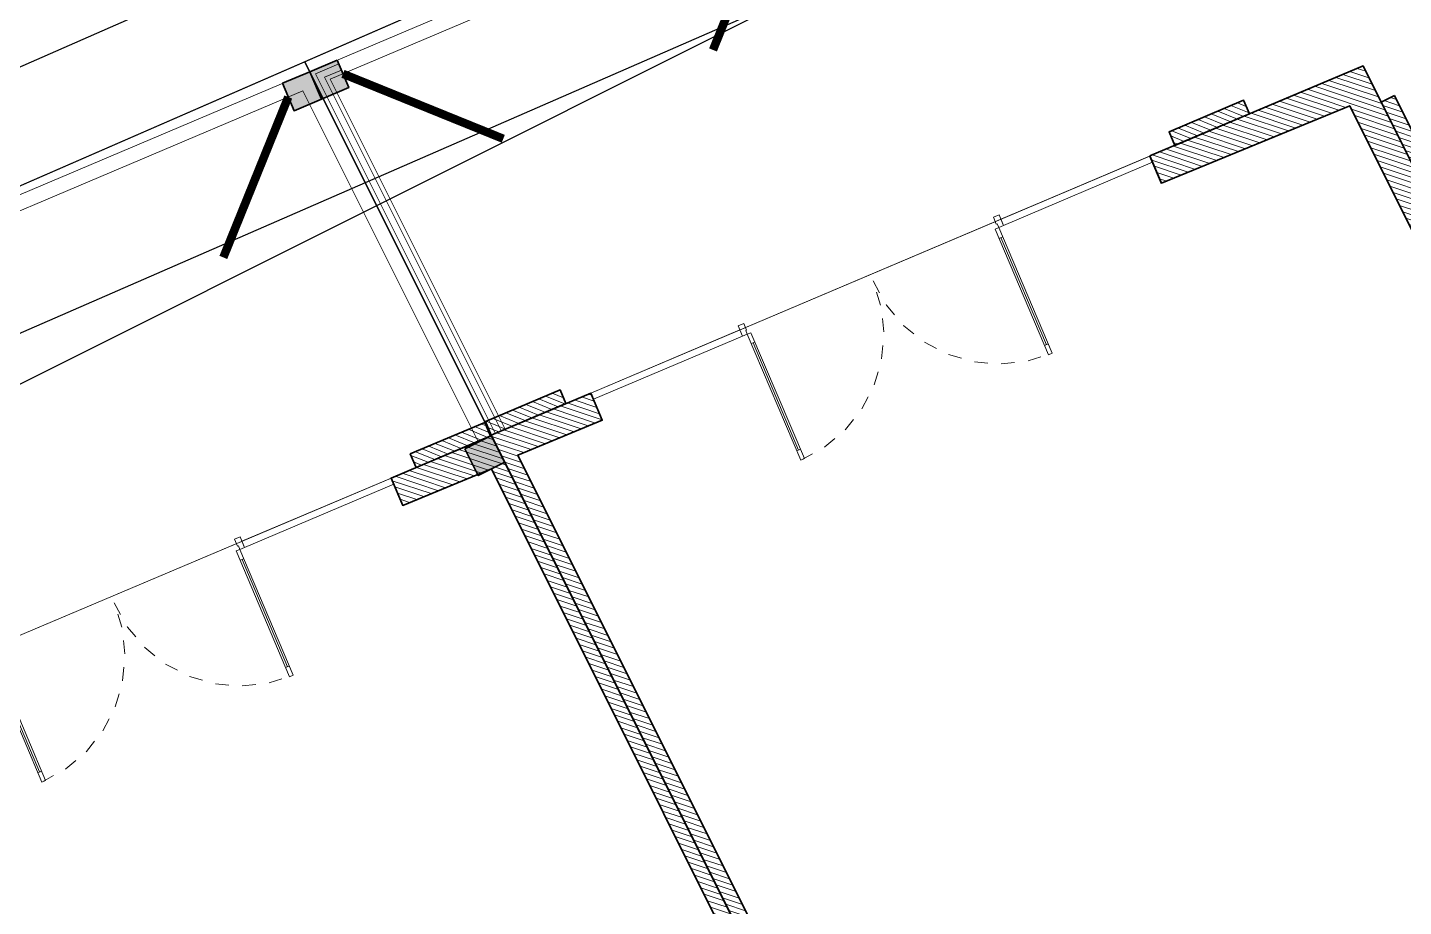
# Model space of a CAD drawing. Header units: millimetres. Extents: x 567980 to 569372, y 2065777 to 2066674.
# Drawn here: x 568835.55 to 568845.75, y 2066419.98 to 2066426.48 of the extents above; entities that cross this region are included whole.
import ezdxf
from ezdxf.xclip import XClip

# ---------------------------------------------------------------- set-up
doc = ezdxf.new("R2010")
doc.units = ezdxf.units.MM
doc.linetypes.add('CENTER', pattern=[3, 1.5, -0.5, 0.5, -0.5])
doc.linetypes.add('HIDDEN2', pattern=[0.1875, 0.125, -0.0625])
for name, color, linetype, lineweight in [('A-COT VACH', 2, 'Continuous', 35), ('A-CUA', 25, 'Continuous', 5), ('A-DIM', 251, 'Continuous', 15), ('A-HATCH', 251, 'Continuous', 5), ('A-NET THAY', 125, 'Continuous', 18), ('A-TUONG', 255, 'Continuous', 35), ('boDnv', 54, 'Continuous', 25)]:
    doc.layers.add(name, color=color, linetype=linetype, lineweight=lineweight)
for name, color, linetype in [('ChiaLo', 128, 'CENTER'), ('datOlienke', 42, 'Continuous'), ('LoLK', 6, 'Continuous'), ('QH', 7, 'Continuous'), ('QUYEN', 7, 'Continuous'), ('ViaHeS', 32, 'Continuous')]:
    doc.layers.add(name, color=color, linetype=linetype)
doc.styles.add('rms', font='romans.shx', dxfattribs={"width": 0.7, "bigfont": 'vns.shx'})
doc.linetypes.add('ADL', pattern='A,0.125,-0.15,["++",rms,S=0.5,R=0,X=0,Y=-0.2245],-1.35,1.125', length=2.75)

# ---------------------------------------------------------------- blocks, each defined once
blk = doc.blocks.new('NEN')
at = {"layer": 'boDnv', "color": 10, "linetype": 'ADL', "ltscale": 0.25}
blk.add_lwpolyline([(183.1000518419314, -44.00051056360826), (207.084434135817, -30.04647894273512), (208.9432025138522, -23.81880578841083), (166.8907636174699, 60.26124556688592), (160.8205677996157, 62.46321092476137), (135.4051013182616, 51.38498669466935), (133.3512845874066, 45.72319474746473), (177.3711863950593, -42.29062090371735)], close=True, dxfattribs=at)
at = {"layer": 'ChiaLo', "ltscale": 5}
blk.add_lwpolyline([(148.2021800387884, 38.38557085953653), (140.1258100486593, 54.53354280511849)], dxfattribs=at)
at = {"layer": 'datOlienke'}
blk.add_lwpolyline([(183.2288064891472, -45.08253165264614), (207.929454328143, -30.71177918626927), (210.0146404663101, -23.72550919861533), (167.6067212887574, 61.06529285456054), (160.7866246973863, 63.53928494360298), (134.6115844668821, 52.12997380155139), (132.2646801321534, 45.66022220952436), (176.6704280944541, -43.12505795946345)], close=True, dxfattribs=at)
at = {"layer": 'LoLK'}
for points in [[(148.3875859034015, 58.13472815114073), (140.1258100486593, 54.53354280558415), (148.2021800386719, 38.3855708593037), (156.251549351844, 42.41144389007241)], [(140.1258100490086, 54.53354280558415), (134.6115844669985, 52.12997380131856), (132.2646801322699, 45.66022220836021), (138.3640619895887, 33.46505937702022), (148.2021800384391, 38.38557085907087)]]:
    blk.add_lwpolyline(points, close=True, dxfattribs=at)
at = {"layer": 'ViaHeS'}
blk.add_lwpolyline([(183.2288064891472, -45.08253165264614), (207.929454328143, -30.71177918626927), (210.0146404663101, -23.72550919861533), (167.6067212887574, 61.06529285456054), (160.7866246973863, 63.53928494360298), (134.6115844668821, 52.12997380155139), (132.2646801321534, 45.66022220952436), (176.6704280944541, -43.12505795946345)], close=True, dxfattribs=at)
blk = doc.blocks.new('NEN NO1')
at = {"layer": 'datOlienke'}
blk.add_lwpolyline([(4.684403039282188, 4.990029911976308), (2.88064504833892, 33.50997008080594), (-2.434951908420771, 38.49999999674037), (-97.23954948573373, 38.49999999976717), (-102.5029849235434, 33.50694464612752), (-104.0073882085271, 4.993055354105309), (-99.27082364656962, 0), (-3.492459654808044e-09, -3.725290298461914e-09)], close=True, dxfattribs=at)
at = {"layer": 'LoLK'}
for points in [[(-103.2156162899919, 20), (-103.6904596004169, 11), (-85.63541182433255, 10.99999999883585), (-85.63541182363406, 19.99999999883585)], [(-103.6904596001841, 11.00000000023283), (-104.0073882085271, 4.993055354105309), (-99.27082364517264, -2.328306436538696e-10), (-85.63541182456538, -6.984919309616089e-10), (-85.63541182433255, 10.99999999860302)]]:
    blk.add_lwpolyline(points, close=True, dxfattribs=at)
blk = doc.blocks.new('*U525')
for p, q in [((90.00000000000283, -99.99999999999753), (50.00000000000306, -99.99999999999864)), ((70.00000000000283, -99.99999999999804), (70.00000000003558, -1249.999999963868)), ((2709.999999927742, -99.99999999992151), (2749.999999927742, -99.99999999992048)), ((2729.999999927742, -99.99999999992096), (2729.999999927775, -1249.999999963791)), ((90.00000000003558, -1249.999999963867), (50.00000000003557, -1249.999999963868)), ((2709.999999927775, -1249.999999963791), (2749.999999927775, -1249.99999996379))]:
    blk.add_line(p, q)
for points in [[(-3.275903171773614e-12, 113.0367899566194), (59.99999999999695, 113.0367899566211), (59.99999999999901, 40.00000000000166), (49.99999999999901, 40.00000000000139), (50, 1.412869821137974e-12), (0, 0)], [(50, 1.412869821137974e-12), (90, 2.52042831050403e-12), (90.0000000000384, -1349.999999963867), (50.00000000003863, -1349.999999963869)], [(2749.999999927739, 7.945189960282032e-11), (2709.999999927739, 7.837276282288466e-11), (2709.999999927778, -1349.999999963791), (2749.999999927777, -1349.99999996379)], [(2799.999999927736, 113.0367899567004), (2739.999999927736, 113.0367899566988), (2739.999999927738, 40.00000000007918), (2749.999999927738, 40.00000000007945), (2749.999999927739, 7.945189960282032e-11), (2799.999999927739, 8.083634771452789e-11)]]:
    blk.add_lwpolyline(points, close=True)
at = {"linetype": 'HIDDEN2'}
for centre, radius, start, end in [((49.9999999996428, 5.729062678653229e-10), 1349.999999964771, 270.0000392677531, 1.752157829518596e-12), ((2749.99999992992, 2.433792621916794e-09), 1349.999999966545, 180.0000000000015, 269.9999607322504)]:
    blk.add_arc(centre, radius, start, end, dxfattribs=at)
blk = doc.blocks.new('CUA DI T1')
at = {"layer": 'A-HATCH'}
h = blk.add_hatch(dxfattribs=at)
h.set_pattern_fill('ANSI31', color=256, scale=300.0000000000001, angle=-6.212020862233431e-18)
h.set_pattern_definition([(45.00000000000001, (-145597.4601922035, 362519.8403408527), (-26.51650429449553, 26.51650429449553), [])])
h.paths.add_polyline_path([(-6100.435858845711, -109.4824748039246), (-5500.435890555382, -109.0540196895599), (-5500.444618344307, 0.2088873386383057), (-6100.444591403008, -0.1596593856811523)])
edge = h.paths.add_edge_path()
edge.add_line((-599.9913058280945, -108.2410988807678), (0.008899666367142345, -110.7837593562586))
edge.add_line((0.008899688720703125, -110.7837595939636), (-0.0002305238625565573, 1.788854968094455))
edge.add_line((-0.0002306699752807617, 1.788855075836182), (-600.0000203866613, -0.8736232376972906))
edge.add_line((-600.0000202655792, -0.8736233711242676), (-599.9913058307716, -108.2410991441581))
at = {"layer": 'A-CUA'}
for points, elevation in [([(-5300.156664609909, 0.5175247192382812), (-4100.156664609909, 0.5175249576568604), (-4100.156664729118, 50.51752471923828), (-5300.156664609909, 50.51752495765686)], -2.339947853743918e-06), ([(-800.1566647291183, 0.5175249576568604), (-2000.156664729118, 0.5175247192382812), (-2000.156664729118, 50.51752471923828), (-800.1566646099091, 50.51752495765686)], -2.33994785385494e-06)]:
    blk.add_lwpolyline(points, close=True, dxfattribs=dict(at, elevation=elevation))
at = {"layer": 'A-NET THAY'}
for p, q in [((-5300.156664609909, 0.5175251960754395, -6.902385950441348e-07), (-786.2703984975815, 0.5175249576568604, -6.90238594960868e-07)), ((-5300.156664609909, 0.5175247192382812, -2.33994785373004e-06), (-800.1566646099091, 0.5175249576568604, -2.339947853716162e-06))]:
    blk.add_line(p, q, dxfattribs=at)
at = {"layer": 'A-TUONG'}
for p, q in [((-5300.156664609909, 0.5175247192382812, -2.33994785373004e-06), (-5300.156664609909, 220.0788414478302, -6.902385949469902e-07)), ((-800.1566646099091, 0.5175249576568604, -2.339947853716162e-06), (-800.1566646099091, 220.078840970993, -1.515093224324637e-06))]:
    blk.add_line(p, q, dxfattribs=at)
at = {"layer": 'A-TUONG', "elevation": -1.618347334891856e-07}
blk.add_lwpolyline([(-5500.444647789001, 0.5774335861206055), (-5500.435861110687, -109.4225659370422), (-6100.435858845711, -109.4824748039246), (-6100.444645285606, 0.5175247192382812), (-5500.444643139839, 0.5175247192382812)], dxfattribs=at)
at = {"layer": 'A-TUONG', "elevation": -1.523752519855259e-06}
blk.add_lwpolyline([(-599.9999885559082, 0.457615852355957), (9.059906005859375e-06, 0.5175249576568604), (0.008795738220214844, -109.482474565506), (-599.991201877594, -109.5423836708069)], close=True, dxfattribs=at)
at = {"layer": 'A-CUA', "extrusion": (-2.781895722332563e-13, -5.449584847047524e-10, -1), "xscale": 0.7500000000000021, "yscale": 0.7500000000000021, "zscale": -0.7500000000000019, "rotation": 180.059778475144}
blk.add_blockref('*U525', (4100.129438400269, 52.70850634569216, -0.1041272372908812), dxfattribs=at)
blk = doc.blocks.new('A$C1a95cbaf')
at = {"layer": 'A-HATCH'}
h = blk.add_hatch(dxfattribs=at)
h.set_pattern_fill('ANSI31', color=256, scale=300)
h.set_pattern_definition([(45, (-121341.8622845516, 350750.0096866579), (-26.51650429449553, 26.51650429449553), [])])
h.paths.add_polyline_path([(109.9986200973799, 600.0096868644468), (0.02128792818984948, 600.0009020250291), (0.08119684536359273, 0.08961506490595639), (109.9986201197316, 0.09839511895552278)])
at = {"layer": 'A-TUONG', "elevation": -3.299418517631813e-06}
blk.add_lwpolyline([(110.0585290164163, 0.009689248632639647), (0.05852936845622025, 0.0009026157204061747), (-0.001379550580168143, 600.0009002231527), (109.9986200973799, 600.0096868558321)], close=True, dxfattribs=at)
blk = doc.blocks.new('cot 220')
at = {"layer": 'A-COT VACH'}
h = blk.add_hatch(color=256, dxfattribs=at)
h.dxf.hatch_style = 1
h.paths.add_polyline_path([(110.0000037951395, 109.9999999980937), (-109.9999962048605, 109.9999999980937), (-109.9999962048605, -110.0000000019063), (110.0000037951395, -110.0000000019063)])
blk.add_lwpolyline([(-109.9999962048605, -110.0000000019063), (110.0000037951395, -110.0000000019063), (110.0000037951395, 109.9999999980937), (-109.9999962048605, 109.9999999980937)], close=True, dxfattribs=at)
blk = doc.blocks.new('cum dh a3.3.1.6.7')
at = {"layer": 'A-HATCH'}
h = blk.add_hatch(dxfattribs=at)
h.set_pattern_fill('ANSI31', color=256, scale=0.3, angle=-1.272221872585407e-14)
h.set_pattern_definition([(45, (-145.6989117923658, 350.0000001161825), (-0.02651650429449553, 0.02651650429449554), [])])
h.paths.add_polyline_path([(-6.501451594987884, -0.2199998833239079), (-7.781451599672437, -0.2199998833239079), (-7.781451599905267, -3.119999762857333), (-8.001451599877328, -3.119999762857333), (-8.001451599411666, 1.166481524705887e-07), (-6.501451594987884, 1.161824911832809e-07)])
h.paths.add_polyline_path([(-2.12145159044303, -1.619999883696437), (-2.12145159044303, -0.2199998835567385), (-1.671451590489596, -0.2199998835567385), (-1.671451590489596, 1.164153218269348e-07), (-3.501451599644497, 2.328306436538696e-10), (-3.501451599644497, -0.2199999997392297), (-2.34145159041509, -0.2199998835567385), (-2.34145159041509, -2.249484081985429), (-2.121451590675861, -2.190535259665921), (-2.12145159044303, -1.729999883566052), (-0.9314515904989094, -1.729999883566052), (-0.9314515904989094, -1.619999883463606)])
h.paths.add_polyline_path([(-0.1114515908993781, -12.73984014475718), (-0.1114515904337168, -7.03999976743944), (-0.2214515907689929, -7.03999976743944), (-0.2214515907689929, -1.729999883798882), (-0.3314515906386077, -1.729999883566052), (-0.3314515904057771, -1.619999883929268), (-0.2214515907689929, -1.619999883463606), (-0.2214515907689929, -0.2199998835567385), (-0.6714515902567655, -0.2199998833239079), (-0.6714515904895961, 1.161824911832809e-07), (-0.001451590796932578, 1.161824911832809e-07), (-0.001451600110158324, -12.95984022482298), (-0.8069553985260427, -13.01192818651907), (-0.8209397434256971, -12.79281266941689)])
h = blk.add_hatch(dxfattribs=at)
h.set_pattern_fill('ANSI31', color=256, scale=0.3, angle=-1.272221872585407e-14)
h.set_pattern_definition([(45, (-120.698911792133, 437.4999999997672), (-0.02651650429449553, 0.02651650429449554), [])])
h.paths.add_polyline_path([(5.274422766407952, -12.41014791512862), (6.778548420639709, -12.30002253316343), (6.778548401081935, -7.829999762587249), (6.998548401053995, -7.82999976282008), (6.998548414558172, -12.52002253360115), (5.288292804500088, -12.62981840665452)])
h.paths.add_polyline_path([(0.797102530952543, -12.91334325983189), (-0.001451704418286681, -12.96397020830773), (-0.001451585907489061, 1.161824911832809e-07), (0.5985484141856432, 1.164153218269348e-07), (0.5985484141856432, -0.2199998837895691), (0.1085484141949564, -0.2199998835567385), (0.1085484139621258, -2.579999767011032), (0.2185484138317406, -2.579999767011032), (0.2185484094079584, -8.539999766740948), (0.1085484095383435, -8.539999766973779), (0.1085484190843999, -12.74381046975031), (0.7834107053931803, -12.69496779493056)])
at = {"layer": 'A-TUONG'}
for points, elevation in [([(-0.1114515908993781, -12.73984014475718), (-0.1114515904337168, -7.03999976743944), (-0.2214515907689929, -7.03999976743944), (-0.2214515907689929, -1.729999883798882), (-0.3314515906386077, -1.729999883566052), (-0.3314515904057771, -1.619999883929268), (-0.2214515907689929, -1.619999883463606), (-0.2214515907689929, -0.2199998835567385), (-0.6714515902567655, -0.2199998833239079), (-0.6714515904895961, 1.161824911832809e-07), (-0.001451590796932578, 1.161824911832809e-07), (-0.001451600110158324, -12.95984022482298), (-0.8069553985260427, -13.01192818651907), (-0.8209397434256971, -12.79281266941689), (-0.1114515908993781, -12.73984014475718), (-0.1114515908993781, -12.73984014475718)], 1.055449920360106e-09), ([(5.274422766407952, -12.41014791512862), (6.778548420639709, -12.30002253316343), (6.778548401081935, -7.829999762587249), (6.998548401053995, -7.82999976282008), (6.998548414558172, -12.52002253360115), (5.288292804500088, -12.62981840665452), (5.274422766407952, -12.41014791512862)], 1.055449920319448e-09)]:
    blk.add_lwpolyline(points, dxfattribs=dict(at, elevation=elevation))
at = {"layer": 'A-TUONG', "elevation": 1.055449920387211e-09}
blk.add_lwpolyline([(0.797102530952543, -12.91334325983189), (-0.001451704418286681, -12.96397020830773), (-0.001451585907489061, 1.161824911832809e-07), (0.5985484141856432, 1.164153218269348e-07), (0.5985484141856432, -0.2199998837895691), (0.1085484141949564, -0.2199998835567385), (0.1085484139621258, -2.579999767011032), (0.2185484138317406, -2.579999767011032), (0.2185484094079584, -8.539999766740948), (0.1085484095383435, -8.539999766973779), (0.1085484190843999, -12.74381046975031), (0.7834107053931803, -12.69496779493056)], close=True, dxfattribs=at)
at = {"layer": 'A-COT VACH', "xscale": 0.001, "yscale": 0.001, "zscale": 0.001, "rotation": 359.9999999999999}
blk.add_blockref('cot 220', (-0.1114515941590071, -12.84984010853805, 1.520181356108054e-09), dxfattribs=at)
at = {"layer": 'A-DIM'}
for p, xscale, yscale, zscale, rotation in [((6.086841214681044, -12.5791118950583, -1.702659856056316e-09), 0.0009999999999999998, 0.0009999999999999998, 0.0009999999999999998, 3.621877358030205), ((-0.00843354850076139, -12.96080510597676, -4.118981173824863e-08), 0.000999999999999998, 0.000999999999999998, 0.000999999999999998, 3.65176661248409)]:
    blk.add_blockref('CUA DI T1', p, dxfattribs=dict(at, xscale=xscale, yscale=yscale, zscale=zscale, rotation=rotation))
at = {"layer": 'A-TUONG', "xscale": 0.001, "yscale": 0.001, "zscale": 0.001, "rotation": 359.9999999999999}
blk.add_blockref('A$C1a95cbaf', (6.998489884426817, -12.22018323093653, 1.055449920400763e-09), dxfattribs=at)
blk = doc.blocks.new('MBT1 NO1')
at = {"layer": 'LoLK'}
ref = blk.add_blockref('cum dh a3.3.1.6.7', (-87.63541181897745, 11), dxfattribs=dict(at, xscale=-1, rotation=270))
XClip(ref).set_block_clipping_path([(-8.86793109215796, -14.866152243805118), (18.0000000030268, 0.7600365094840527)])
blk.add_blockref('NEN NO1', (3.492459654808044e-09, 3.725290298461914e-09), dxfattribs=at)
blk = doc.blocks.new('rkg1')
at = {"layer": 'A-NET THAY'}
for points in [[(2.048909664154053e-08, -2000), (0, -3.813765943050385e-07), (-11000.00000914186, -1.094304025173187e-07), (-11000.00000859052, -13667.71715662116), (-6009.970093397424, -18352.12019871129), (1.825392246246338e-07, -17972.01661115559), (1.508742570877075e-07, -14966.02260822523)], [(-109.9999999795109, -1999.999999997206), (-109.9999999981374, -110.0000003788155), (-10890.00000913627, -110.0000001122244), (-10890.00000859238, -13620.10514666815), (-5969.396155653521, -18239.33429947263), (-109.9999998193234, -17868.75383649766), (-109.9999998491257, -14966.02260822523)]]:
    blk.add_lwpolyline(points, dxfattribs=at)
at = {"layer": 'QUYEN'}
blk.add_lwpolyline([(-226.5044491663575, -17876.12221911433, 62.49999999997622, 62.49999999997622, 0), (-1188.149319788441, -17028.88124533114, 0, 0, 0.1927387260089142), (-1474.011928120628, -17955.02145836083, 0, 0, 1.782881781543536)], format="xyseb", dxfattribs=at)
at = {"layer": 'A-COT VACH', "rotation": 3.618880421713644}
blk.add_blockref('cot 220', (-116.723794804886, -17869.17908629868), dxfattribs=at)
blk = doc.blocks.new('rkg2')
at = {"layer": 'A-NET THAY'}
for points in [[(2.384185791015625e-07, -14966.02260791707), (2.868473529815674e-07, -17972.01661115565), (9000.000000763685, -17402.80707519274), (9000.00000050664, -9.439536370337009e-07), (0, -5.900510586798191e-07), (3.166496753692627e-08, -1999.999999657855)], [(110.0000002384186, -14959.0656024779), (110.0000002849847, -17854.83982561933), (8890.000000761822, -17299.54430053479), (8890.000000508502, -110.0000009396172), (110.0000000018626, -110.0000005943875), (110.000000031665, -1999.999999653519)], [(30.00000023841858, -14964.12524279731), (30.00000028591603, -17940.05930600941), (217.6677348418161, -17928.19016555429)], [(80.0000002393499, -14960.96296759766), (80.00000028591603, -17886.79713076557), (214.5117652714252, -17878.28986639614)]]:
    blk.add_lwpolyline(points, dxfattribs=at)
at = {"layer": 'QUYEN'}
for points in [[(3705.639124603011, -17627.4318170246, 62.4999999999762, 62.4999999999762, 0), (2743.994253983721, -16780.19084323884, 0, 0, 0.1927387260089142), (2458.13164564874, -17706.33105626784, 0, 0, 1.782881781543536)], [(212.6181835317984, -17848.34968690074, 62.4999999999762, 62.4999999999762, 0), (1059.859157252125, -16886.70481622417, 0, 0, -0.1927387260089142), (1460.125662485138, -17769.45044766145, 0, 0, -1.782881781543536)]]:
    blk.add_lwpolyline(points, format="xyseb", dxfattribs=at)
at = {"layer": 'A-COT VACH', "xscale": -1, "rotation": 3.618880421748828}
blk.add_blockref('cot 220', (102.8375291693956, -17855.29281971272), dxfattribs=at)
blk = doc.blocks.new('CUM CONG A3-A3.1-A6-A7')
at = {"layer": 'QH', "xscale": 0.001, "yscale": 0.001, "zscale": 0.001}
for name, p in [('rkg1', (11.00000000919681, 0)), ('rkg2', (11.00000000919681, -6.984919309616089e-10))]:
    blk.add_blockref(name, p, dxfattribs=at)
blk = doc.blocks.new('MB CONG KHU A')
at = {"layer": 'LoLK'}
ref = blk.add_blockref('CUM CONG A3-A3.1-A6-A7', (90.96542125928681, 164.5146977051627), dxfattribs=dict(at, xscale=-0.9999999999999996, rotation=206.57183473935))
XClip(ref).set_block_clipping_path([(4.656612873077393e-10, 0.0022573473397642374), (29.000000010011718, -1.1641532182693481e-09), (29.00000001047738, -16.83359754504636), (28.642007475020364, -17.977873174240813), (4.119147074175999, -19.215879885014147), (-1.0736700578127056, -14.556867795996368), (-0.7457809168845415, -0.7707536346279085)])

msp = doc.modelspace()

# ---------------------------------------------------------------- block references
at = {"layer": 'boDnv'}
msp.add_blockref('NEN', (568697.4807461541, 2066371.697269554), dxfattribs=at)

# ---------------------------------------------------------------- next in the draw order: block references
at = {"layer": 'LoLK', "rotation": 296.5718179020918}
msp.add_blockref('MBT1 NO1', (568874.1511741842, 2066328.57221157), dxfattribs=at)

# ---------------------------------------------------------------- next in the draw order: block references
at = {"layer": 'LoLK'}
msp.add_blockref('MB CONG KHU A', (568744.8793870007, 2066240.647631037), dxfattribs=at)

doc.saveas('drawing.dxf')
